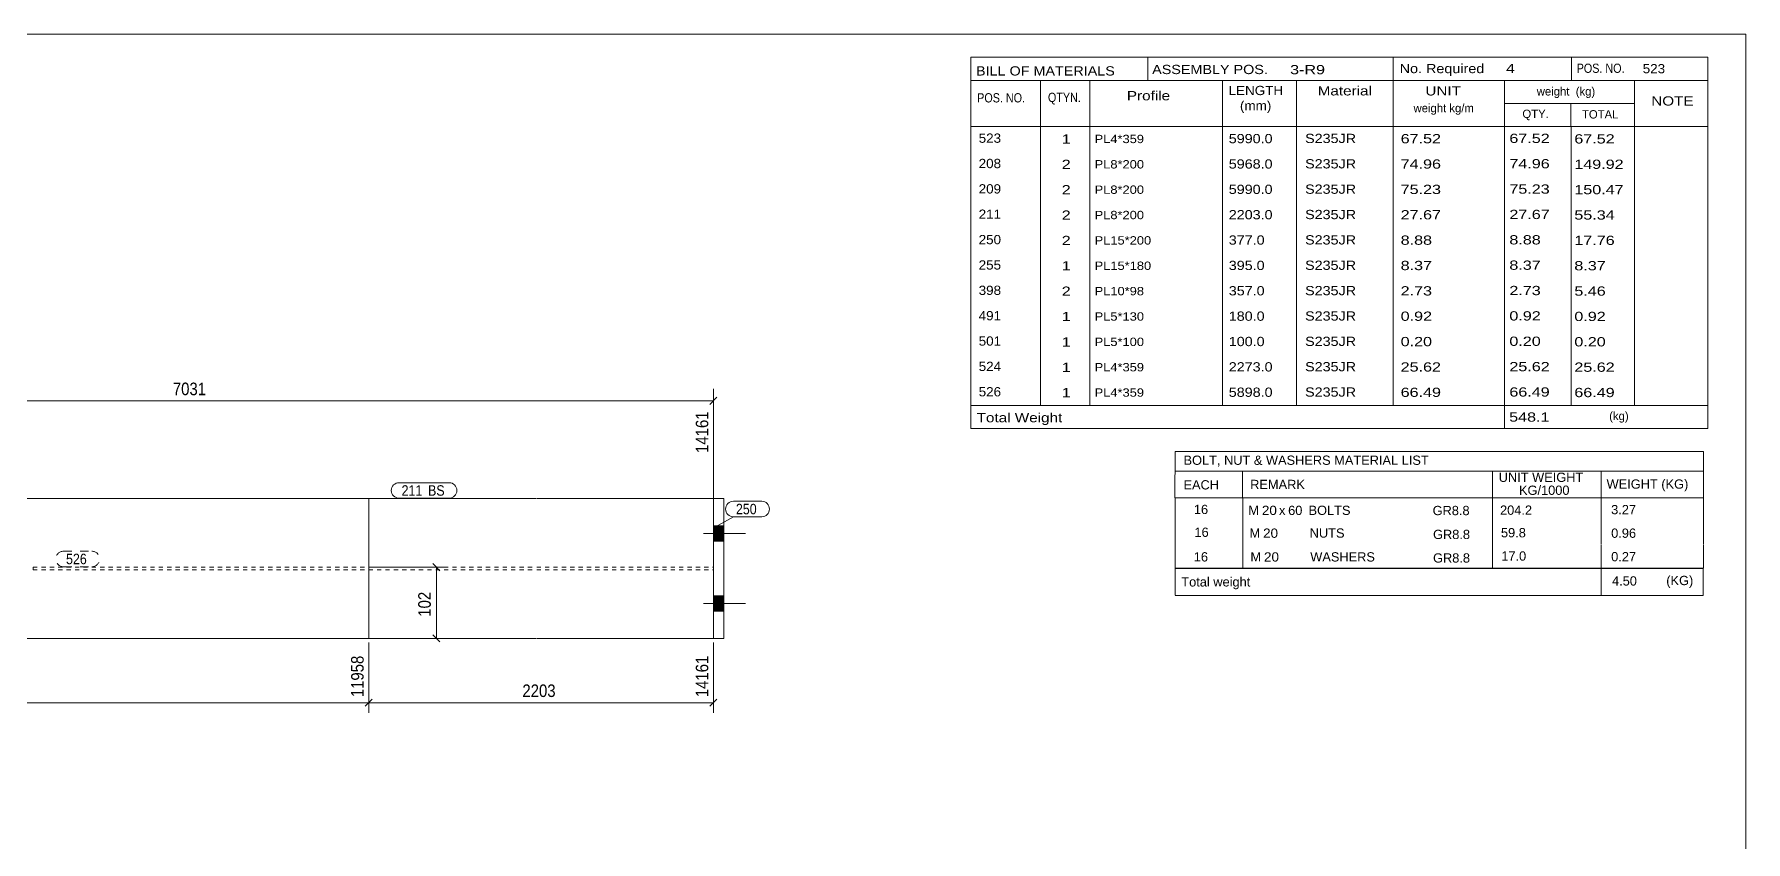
# Model space of a CAD drawing. Header units: millimetres. Extents: x 2 to 825, y 1 to 579.
# Drawn here: x 416.4 to 825, y 386.4 to 579 of the extents above; entities that cross this region are included whole.
import ezdxf

# ---------------------------------------------------------------- set-up
doc = ezdxf.new("R2010")
doc.units = ezdxf.units.MM
for name, pattern in [('XKITLINE00', [0]), ('XKITLINE01', [4, 1, -1, 1, -1]), ('XKITLINE02', [4, 2, -2])]:
    doc.linetypes.add(name, pattern=pattern)
for name, color, linetype, lineweight in [('Bolt', 3, 'Continuous', 0), ('Dimensions', 7, 'Continuous', 0), ('DrawingSheet', 5, 'Continuous', 0), ('OtherObjectType', 7, 'Continuous', 0), ('Part', 2, 'Continuous', 0), ('PartMark', 7, 'Continuous', 0)]:
    doc.layers.add(name, color=color, linetype=linetype, lineweight=lineweight)
doc.styles.add('ARIAL', font='ARIAL.TTF')
doc.styles.add('ARIAL_NARROW', font='ARIALN.TTF')

# ---------------------------------------------------------------- blocks, each defined once
blk = doc.blocks.new('*A26')
at = {"layer": 'Bolt'}
for points in [[(578.55, 461.72), (581.05, 461.72), (581.05, 458.05), (578.55, 458.05)], [(578.55, 461.72), (581.05, 461.72), (581.05, 458.05), (578.55, 458.05)], [(578.55, 461.72), (581.05, 461.72), (581.05, 458.05), (578.55, 458.05)], [(578.55, 461.72), (581.05, 461.72), (581.05, 458.05), (578.55, 458.05)], [(578.55, 445.05), (581.05, 445.05), (581.05, 441.38), (578.55, 441.38)], [(578.55, 445.05), (581.05, 445.05), (581.05, 441.38), (578.55, 441.38)], [(578.55, 445.05), (581.05, 445.05), (581.05, 441.38), (578.55, 441.38)], [(578.55, 445.05), (581.05, 445.05), (581.05, 441.38), (578.55, 441.38)]]:
    blk.add_hatch(color=3, dxfattribs=at).paths.add_polyline_path(points, flags=17)
at = {"layer": 'Bolt', "color": 3, "linetype": 'XKITLINE00', "lineweight": 0}
for p, q in [((581.05, 461.72), (578.55, 461.72)), ((581.05, 461.72), (578.55, 461.72)), ((581.05, 461.72), (578.55, 461.72)), ((581.05, 461.72), (578.55, 461.72)), ((586.22, 459.88), (576.22, 459.88)), ((586.22, 459.88), (576.22, 459.88)), ((586.22, 459.88), (576.22, 459.88)), ((586.22, 459.88), (576.22, 459.88)), ((581.05, 458.05), (578.55, 458.05)), ((581.05, 458.05), (578.55, 458.05)), ((581.05, 458.05), (578.55, 458.05)), ((581.05, 458.05), (578.55, 458.05)), ((586.22, 443.22), (576.22, 443.22)), ((586.22, 443.22), (576.22, 443.22)), ((586.22, 443.22), (576.22, 443.22)), ((586.22, 443.22), (576.22, 443.22)), ((581.05, 445.05), (578.55, 445.05)), ((581.05, 445.05), (578.55, 445.05)), ((581.05, 445.05), (578.55, 445.05)), ((581.05, 445.05), (578.55, 445.05)), ((581.05, 441.38), (578.55, 441.38)), ((581.05, 441.38), (578.55, 441.38)), ((581.05, 441.38), (578.55, 441.38)), ((581.05, 441.38), (578.55, 441.38))]:
    blk.add_line(p, q, dxfattribs=at)
blk = doc.blocks.new('*A36')
at = {"layer": 'Part', "color": 7, "linetype": 'XKITLINE01', "lineweight": 0}
for p, q in [((265.98, 468.22), (225.98, 468.22)), ((225.98, 468.22), (225.98, 434.88)), ((376.08, 468.22), (266.08, 468.22)), ((456.18, 468.22), (376.18, 468.22)), ((496.28, 468.22), (456.28, 468.22)), ((496.28, 434.88), (496.28, 468.22)), ((225.98, 434.88), (265.98, 434.88)), ((266.08, 434.88), (376.08, 434.88)), ((376.18, 434.88), (456.18, 434.88)), ((456.28, 434.88), (496.28, 434.88))]:
    blk.add_line(p, q, dxfattribs=at)
blk = doc.blocks.new('*A38')
at = {"layer": 'Part', "color": 7, "linetype": 'XKITLINE01', "lineweight": 0}
for p, q in [((536.28, 468.22), (496.28, 468.22)), ((496.28, 468.22), (496.28, 434.88)), ((578.55, 468.22), (536.38, 468.22)), ((578.55, 434.88), (578.55, 468.22)), ((496.28, 434.88), (536.28, 434.88)), ((536.38, 434.88), (578.55, 434.88))]:
    blk.add_line(p, q, dxfattribs=at)
blk = doc.blocks.new('*A39')
at = {"layer": 'Part', "color": 2, "linetype": 'XKITLINE00', "lineweight": 0}
for p, q in [((265.98, 468.22), (225.98, 468.22)), ((225.98, 468.22), (225.98, 434.88)), ((306.08, 468.22), (266.08, 468.22)), ((376.08, 468.22), (336.08, 468.22)), ((456.18, 468.22), (376.18, 468.22)), ((496.28, 468.22), (456.28, 468.22)), ((496.28, 434.88), (496.28, 468.22)), ((225.98, 434.88), (265.98, 434.88)), ((266.08, 434.88), (376.08, 434.88)), ((376.18, 434.88), (456.18, 434.88)), ((456.28, 434.88), (496.28, 434.88))]:
    blk.add_line(p, q, dxfattribs=at)
at = {"layer": 'Part', "color": 7, "linetype": 'XKITLINE01', "lineweight": 0}
blk.add_line((336.08, 468.22), (306.08, 468.22), dxfattribs=at)
blk = doc.blocks.new('*A40')
at = {"layer": 'Part', "color": 2, "linetype": 'XKITLINE00', "lineweight": 0}
for p, q in [((536.28, 468.22), (496.28, 468.22)), ((496.28, 468.22), (496.28, 434.88)), ((578.55, 468.22), (536.38, 468.22)), ((578.55, 434.88), (578.55, 468.22)), ((496.28, 434.88), (536.28, 434.88)), ((536.38, 434.88), (578.55, 434.88))]:
    blk.add_line(p, q, dxfattribs=at)
blk = doc.blocks.new('*A41')
at = {"layer": 'Part', "color": 7, "linetype": 'XKITLINE01', "lineweight": 0}
for p, q in [((416.18, 451.22), (416.18, 451.88)), ((416.18, 451.88), (456.18, 451.88)), ((416.18, 451.22), (456.18, 451.22)), ((456.28, 451.88), (536.28, 451.88)), ((456.28, 451.22), (536.28, 451.22)), ((536.38, 451.88), (578.55, 451.88)), ((536.38, 451.22), (578.55, 451.22)), ((578.55, 451.22), (578.55, 451.88))]:
    blk.add_line(p, q, dxfattribs=at)
blk = doc.blocks.new('*A42')
at = {"layer": 'Part', "color": 2, "linetype": 'XKITLINE00', "lineweight": 0}
for p, q in [((578.55, 468.22), (581.05, 468.22)), ((581.05, 468.22), (581.05, 434.88)), ((578.55, 434.88), (581.05, 434.88))]:
    blk.add_line(p, q, dxfattribs=at)
at = {"layer": 'Part', "color": 7, "linetype": 'XKITLINE01', "lineweight": 0}
blk.add_line((578.55, 468.22), (578.55, 434.88), dxfattribs=at)
blk = doc.blocks.new('*A54')
at = {"layer": 'DrawingSheet', "color": 5, "linetype": 'XKITLINE00', "lineweight": 0}
for p, q in [((825, 579), (5, 579)), ((825, 5), (825, 579))]:
    blk.add_line(p, q, dxfattribs=at)
blk = doc.blocks.new('*A55')
at = {"layer": 'OtherObjectType', "color": 7, "linetype": 'XKITLINE00', "lineweight": 0}
for p, q in [((688.76, 479.45), (688.75, 468.45)), ((688.76, 479.45), (814.88, 479.45)), ((814.88, 479.45), (814.88, 468.45)), ((688.75, 474.8), (814.88, 474.8)), ((704.87, 474.81), (704.87, 468.45)), ((764.57, 474.81), (764.57, 468.45)), ((790.47, 474.79), (790.47, 468.45)), ((688.76, 468.42), (688.76, 462.92)), ((688.77, 468.45), (814.88, 468.45)), ((704.92, 468.45), (704.92, 462.83)), ((764.57, 468.45), (764.57, 462.83)), ((790.5, 468.45), (790.5, 462.95)), ((814.88, 468.45), (814.88, 462.95)), ((688.79, 462.83), (688.79, 457.22)), ((704.95, 462.83), (704.95, 457.21)), ((764.57, 462.83), (764.57, 457.21)), ((790.5, 462.83), (790.5, 457.33)), ((814.88, 462.83), (814.88, 457.33)), ((688.79, 457.2), (688.79, 451.63)), ((704.95, 457.21), (704.95, 451.59)), ((764.57, 457.21), (764.57, 451.59)), ((790.5, 457.21), (790.5, 451.6)), ((814.88, 457.21), (814.88, 451.6)), ((814.88, 451.6), (688.75, 451.63)), ((688.78, 451.59), (688.78, 445.19)), ((688.85, 451.59), (814.87, 451.59)), ((790.5, 451.56), (790.5, 445.14)), ((814.87, 451.56), (814.87, 445.15)), ((688.77, 445.15), (814.87, 445.15))]:
    blk.add_line(p, q, dxfattribs=at)
at = {"layer": 'OtherObjectType', "color": 7, "style": 'ARIAL_NARROW'}
for s, width, p in [('BOLT, NUT & WASHERS MATERIAL LIST', 1.211571, (690.79, 476.29)), ('UNIT WEIGHT', 1.211571, (766.03, 472.22)), ('EACH', 1.211571, (690.78, 470.42)), ('REMARK', 1.211571, (706.7, 470.51)), (' KG/1000', 1.211571, (770.02, 469.13)), ('WEIGHT (KG)', 1.211571, (791.78, 470.6)), ('16', 1.211571, (693.26, 464.55)), ('M', 1.211571, (706.26, 464.35)), ('20', 1.275, (709.5, 464.33)), ('x', 1.211571, (713.58, 464.33)), ('60', 1.211571, (715.76, 464.32)), ('BOLTS', 1.211571, (720.63, 464.34)), ('GR8.8', 1.211571, (750.25, 464.29)), ('204.2', 1.211571, (766.34, 464.38)), ('3.27', 1.211571, (792.87, 464.51)), ('16', 1.211571, (693.4, 459.11)), ('M', 1.211571, (706.54, 458.91)), ('20', 1.275, (709.78, 458.89)), ('NUTS', 1.211571, (720.91, 458.91)), ('GR8.8', 1.211571, (750.35, 458.59)), ('59.8', 1.211571, (766.56, 459)), ('0.96', 1.211571, (792.87, 458.89)), ('16', 1.211571, (693.24, 453.24)), ('M', 1.211571, (706.76, 453.24)), ('20', 1.275, (710, 453.22)), ('WASHERS', 1.211571, (721.04, 453.23)), ('GR8.8', 1.211571, (750.35, 452.97)), ('17.0', 1.211571, (766.64, 453.44)), ('0.27', 1.211571, (792.87, 453.28)), ('Total weight', 1.211571, (690.26, 447.27)), ('4.50', 1.211571, (793.07, 447.5)), ('(KG)', 1.211571, (806.02, 447.6))]:
    blk.add_text(s, height=2.2, dxfattribs=dict(at, width=width)).set_placement(p)
blk = doc.blocks.new('*A60')
at = {"layer": 'OtherObjectType', "color": 7, "linetype": 'XKITLINE00', "lineweight": 0}
for p, q in [((639.98, 573.5), (815.98, 573.5)), ((639.98, 573.5), (639.98, 562.5)), ((682.26, 573.42), (682.26, 567.87)), ((740.85, 568), (740.85, 573.5)), ((783.43, 567.96), (783.43, 573.42)), ((815.98, 568), (815.98, 573.5)), ((639.98, 568), (815.98, 568)), ((656.64, 568), (656.64, 557)), ((668.4, 567.98), (668.4, 557.03)), ((700.12, 567.99), (700.13, 557)), ((717.78, 567.98), (717.78, 557)), ((740.85, 567.98), (740.85, 557)), ((767.43, 568), (767.43, 557)), ((798.42, 568), (798.42, 557)), ((815.98, 568), (815.98, 562.5)), ((639.98, 562.5), (639.98, 557)), ((767.45, 562.52), (798.45, 562.52)), ((783.28, 562.52), (783.28, 557)), ((815.98, 562.5), (815.98, 557)), ((639.98, 557), (815.98, 557)), ((639.98, 557), (639.98, 550.95)), ((656.63, 557), (656.63, 550.95)), ((668.44, 556.99), (668.44, 550.95)), ((700.12, 557), (700.11, 550.95)), ((717.79, 557), (717.79, 550.95)), ((740.87, 557), (740.87, 550.95)), ((767.44, 557), (767.44, 550.95)), ((783.33, 556.95), (783.33, 550.95)), ((798.43, 557), (798.43, 550.95)), ((815.98, 557), (815.98, 550.95)), ((639.98, 550.95), (639.98, 544.9)), ((656.63, 550.95), (656.63, 544.9)), ((668.44, 550.94), (668.44, 544.9)), ((700.12, 550.95), (700.11, 544.9)), ((717.79, 550.95), (717.79, 544.9)), ((740.87, 550.95), (740.87, 544.9)), ((767.44, 550.95), (767.44, 544.9)), ((783.33, 550.9), (783.33, 544.9)), ((798.43, 550.95), (798.43, 544.9)), ((815.98, 550.95), (815.98, 544.9)), ((639.98, 544.9), (639.98, 538.85)), ((656.63, 544.9), (656.63, 538.85)), ((668.44, 544.89), (668.44, 538.85)), ((700.12, 544.9), (700.11, 538.85)), ((717.79, 544.9), (717.79, 538.85)), ((740.87, 544.9), (740.87, 538.85)), ((767.44, 544.9), (767.44, 538.85)), ((783.33, 544.85), (783.33, 538.85)), ((798.43, 544.9), (798.43, 538.85)), ((815.98, 544.9), (815.98, 538.85)), ((639.98, 538.85), (639.98, 532.8)), ((656.63, 538.85), (656.63, 532.8)), ((668.44, 538.84), (668.44, 532.8)), ((700.12, 538.85), (700.11, 532.8)), ((717.79, 538.85), (717.79, 532.8)), ((740.87, 538.85), (740.87, 532.8)), ((767.44, 538.85), (767.44, 532.8)), ((783.33, 538.8), (783.33, 532.8)), ((798.43, 538.85), (798.43, 532.8)), ((815.98, 538.85), (815.98, 532.8)), ((639.98, 532.8), (639.98, 526.75)), ((656.63, 532.8), (656.63, 526.75)), ((668.44, 532.79), (668.44, 526.75)), ((700.12, 532.8), (700.11, 526.75)), ((717.79, 532.8), (717.79, 526.75)), ((740.87, 532.8), (740.87, 526.75)), ((767.44, 532.8), (767.44, 526.75)), ((783.33, 532.75), (783.33, 526.75)), ((798.43, 532.8), (798.43, 526.75)), ((815.98, 532.8), (815.98, 526.75)), ((639.98, 526.75), (639.98, 520.7)), ((656.63, 526.75), (656.63, 520.7)), ((668.44, 526.74), (668.44, 520.7)), ((700.12, 526.75), (700.11, 520.7)), ((717.79, 526.75), (717.79, 520.7)), ((740.87, 526.75), (740.87, 520.7)), ((767.44, 526.75), (767.44, 520.7)), ((783.33, 526.7), (783.33, 520.7)), ((798.43, 526.75), (798.43, 520.7)), ((815.98, 526.75), (815.98, 520.7)), ((639.98, 520.7), (639.98, 514.65)), ((656.63, 520.7), (656.63, 514.65)), ((668.44, 520.69), (668.44, 514.65)), ((700.12, 520.7), (700.11, 514.65)), ((717.79, 520.7), (717.79, 514.65)), ((740.87, 520.7), (740.87, 514.65)), ((767.44, 520.7), (767.44, 514.65)), ((783.33, 520.65), (783.33, 514.65)), ((798.43, 520.7), (798.43, 514.65)), ((815.98, 520.7), (815.98, 514.65)), ((639.98, 514.65), (639.98, 508.6)), ((656.63, 514.65), (656.63, 508.6)), ((668.44, 514.64), (668.44, 508.6)), ((700.12, 514.65), (700.11, 508.6)), ((717.79, 514.65), (717.79, 508.6)), ((740.87, 514.65), (740.87, 508.6)), ((767.44, 514.65), (767.44, 508.6)), ((783.33, 514.6), (783.33, 508.6)), ((798.43, 514.65), (798.43, 508.6)), ((815.98, 514.65), (815.98, 508.6)), ((639.98, 508.6), (639.98, 502.55)), ((656.63, 508.6), (656.63, 502.55)), ((668.44, 508.59), (668.44, 502.55)), ((700.12, 508.6), (700.11, 502.55)), ((717.79, 508.6), (717.79, 502.55)), ((740.87, 508.6), (740.87, 502.55)), ((767.44, 508.6), (767.44, 502.55)), ((783.33, 508.55), (783.33, 502.55)), ((798.43, 508.6), (798.43, 502.55)), ((815.98, 508.6), (815.98, 502.55)), ((639.98, 502.55), (639.98, 496.5)), ((656.63, 502.55), (656.63, 496.5)), ((668.44, 502.54), (668.44, 496.5)), ((700.12, 502.55), (700.11, 496.5)), ((717.79, 502.55), (717.79, 496.5)), ((740.87, 502.55), (740.87, 496.5)), ((767.44, 502.55), (767.44, 496.5)), ((798.43, 502.55), (798.43, 496.5)), ((815.98, 502.55), (815.98, 496.5)), ((783.33, 502.5), (783.33, 496.5)), ((639.98, 496.5), (639.98, 490.45)), ((656.63, 496.5), (656.63, 490.45)), ((668.44, 496.49), (668.44, 490.45)), ((700.12, 496.5), (700.11, 490.45)), ((717.79, 496.5), (717.79, 490.45)), ((740.87, 496.5), (740.87, 490.45)), ((767.44, 496.5), (767.44, 490.45)), ((783.33, 496.45), (783.33, 490.45)), ((798.43, 496.5), (798.43, 490.45)), ((815.98, 496.5), (815.98, 490.45)), ((639.98, 490.45), (815.98, 490.45)), ((639.98, 490.45), (639.98, 484.95)), ((767.44, 490.45), (767.44, 484.95)), ((815.98, 490.45), (815.98, 484.95)), ((639.98, 484.95), (815.98, 484.95))]:
    blk.add_line(p, q, dxfattribs=at)
at = {"layer": 'OtherObjectType', "color": 7, "style": 'ARIAL_NARROW'}
for s, height, width, p in [('No. Required', 2.2, 1.36, (742.39, 569.72)), ('POS. NO.', 2.2, 1.02, (784.63, 569.79)), ('BILL OF MATERIALS', 2.2, 1.36, (641.25, 569.16)), ('ASSEMBLY POS.', 2.2, 1.36, (683.3, 569.5)), ('3-R9', 2.2, 1.525501, (716.23, 569.46)), ('4', 2.2, 1.525501, (767.75, 569.72)), ('523', 2.2, 1.270501, (800.4, 569.69)), ('POS. NO.', 2.2, 1.02, (641.53, 562.74)), ('QTYN.', 2.2, 1.02, (658.42, 562.84)), ('Profile', 2.2, 1.445, (677.26, 563.25)), ('LENGTH', 2.2, 1.275, (701.54, 564.49)), ('Material', 2.2, 1.445, (722.81, 564.41)), ('UNIT', 2.2, 1.445, (748.52, 564.4)), ('weight  (kg)', 1.98, 1.19, (775.11, 564.39)), ('NOTE', 2.2, 1.445, (802.44, 561.99)), ('(mm)', 2.2, 1.275, (704.26, 560.86)), ('weight kg/m', 1.98, 1.19, (745.69, 560.4)), ('QTY.', 1.98, 1.19, (771.68, 559.03)), ('TOTAL', 1.98, 1.19, (785.9, 558.91)), ('523', 2.2, 1.270501, (641.89, 553.12)), ('1', 2.2, 1.525501, (661.71, 552.91)), ('PL4*359', 1.98, 1.355501, (669.56, 553.04)), ('5990.0', 2.2, 1.355501, (701.59, 553.01)), ('S235JR', 2.2, 1.355501, (719.81, 553.05)), ('67.52', 2.2, 1.525501, (742.62, 552.99)), ('67.52', 2.2, 1.525501, (768.57, 553.07)), ('67.52', 2.2, 1.525501, (784.08, 552.94)), ('208', 2.2, 1.270501, (641.89, 547.07)), ('2', 2.2, 1.525501, (661.71, 546.86)), ('PL8*200', 1.98, 1.355501, (669.56, 546.99)), ('5968.0', 2.2, 1.355501, (701.59, 546.96)), ('S235JR', 2.2, 1.355501, (719.81, 547)), ('74.96', 2.2, 1.525501, (742.62, 546.94)), ('74.96', 2.2, 1.525501, (768.57, 547.02)), ('149.92', 2.2, 1.525501, (784.08, 546.89)), ('209', 2.2, 1.270501, (641.89, 541.02)), ('2', 2.2, 1.525501, (661.71, 540.81)), ('PL8*200', 1.98, 1.355501, (669.56, 540.94)), ('5990.0', 2.2, 1.355501, (701.59, 540.91)), ('S235JR', 2.2, 1.355501, (719.81, 540.95)), ('75.23', 2.2, 1.525501, (742.62, 540.89)), ('75.23', 2.2, 1.525501, (768.57, 540.97)), ('150.47', 2.2, 1.525501, (784.08, 540.84)), ('211', 2.2, 1.270501, (641.89, 534.97)), ('2', 2.2, 1.525501, (661.71, 534.76)), ('PL8*200', 1.98, 1.355501, (669.56, 534.89)), ('2203.0', 2.2, 1.355501, (701.59, 534.86)), ('S235JR', 2.2, 1.355501, (719.81, 534.9)), ('27.67', 2.2, 1.525501, (742.62, 534.84)), ('27.67', 2.2, 1.525501, (768.57, 534.92)), ('55.34', 2.2, 1.525501, (784.08, 534.79)), ('250', 2.2, 1.270501, (641.89, 528.92)), ('2', 2.2, 1.525501, (661.71, 528.71)), ('PL15*200', 1.98, 1.355501, (669.56, 528.84)), ('377.0', 2.2, 1.355501, (701.59, 528.81)), ('S235JR', 2.2, 1.355501, (719.81, 528.85)), ('8.88', 2.2, 1.525501, (742.62, 528.79)), ('8.88', 2.2, 1.525501, (768.57, 528.87)), ('17.76', 2.2, 1.525501, (784.08, 528.74)), ('255', 2.2, 1.270501, (641.89, 522.87)), ('1', 2.2, 1.525501, (661.71, 522.66)), ('PL15*180', 1.98, 1.355501, (669.56, 522.79)), ('395.0', 2.2, 1.355501, (701.59, 522.76)), ('S235JR', 2.2, 1.355501, (719.81, 522.8)), ('8.37', 2.2, 1.525501, (742.62, 522.74)), ('8.37', 2.2, 1.525501, (768.57, 522.82)), ('8.37', 2.2, 1.525501, (784.08, 522.69)), ('398', 2.2, 1.270501, (641.89, 516.82)), ('357.0', 2.2, 1.355501, (701.59, 516.71)), ('S235JR', 2.2, 1.355501, (719.81, 516.75)), ('2.73', 2.2, 1.525501, (742.62, 516.69)), ('2.73', 2.2, 1.525501, (768.57, 516.77)), ('5.46', 2.2, 1.525501, (784.08, 516.64)), ('2', 2.2, 1.525501, (661.71, 516.61)), ('PL10*98', 1.98, 1.355501, (669.56, 516.74)), ('491', 2.2, 1.270501, (641.89, 510.77)), ('1', 2.2, 1.525501, (661.71, 510.56)), ('PL5*130', 1.98, 1.355501, (669.56, 510.69)), ('180.0', 2.2, 1.355501, (701.59, 510.66)), ('S235JR', 2.2, 1.355501, (719.81, 510.7)), ('0.92', 2.2, 1.525501, (742.62, 510.64)), ('0.92', 2.2, 1.525501, (768.57, 510.72)), ('0.92', 2.2, 1.525501, (784.08, 510.59)), ('501', 2.2, 1.270501, (641.89, 504.72)), ('1', 2.2, 1.525501, (661.71, 504.51)), ('PL5*100', 1.98, 1.355501, (669.56, 504.64)), ('100.0', 2.2, 1.355501, (701.59, 504.61)), ('S235JR', 2.2, 1.355501, (719.81, 504.65)), ('0.20', 2.2, 1.525501, (742.62, 504.59)), ('0.20', 2.2, 1.525501, (768.57, 504.67)), ('0.20', 2.2, 1.525501, (784.08, 504.54)), ('524', 2.2, 1.270501, (641.89, 498.67)), ('1', 2.2, 1.525501, (661.71, 498.46)), ('PL4*359', 1.98, 1.355501, (669.56, 498.59)), ('2273.0', 2.2, 1.355501, (701.59, 498.56)), ('S235JR', 2.2, 1.355501, (719.81, 498.6)), ('25.62', 2.2, 1.525501, (742.62, 498.54)), ('25.62', 2.2, 1.525501, (768.57, 498.62)), ('25.62', 2.2, 1.525501, (784.08, 498.49)), ('526', 2.2, 1.270501, (641.89, 492.62)), ('1', 2.2, 1.525501, (661.71, 492.41)), ('PL4*359', 1.98, 1.355501, (669.56, 492.54)), ('5898.0', 2.2, 1.355501, (701.59, 492.51)), ('S235JR', 2.2, 1.355501, (719.81, 492.55)), ('66.49', 2.2, 1.525501, (742.62, 492.49)), ('66.49', 2.2, 1.525501, (768.57, 492.57)), ('66.49', 2.2, 1.525501, (784.08, 492.44)), ('Total Weight', 2.2, 1.445, (641.4, 486.44)), ('548.1', 2.2, 1.525501, (768.52, 486.59)), ('(kg)', 1.98, 1.19, (792.4, 486.96))]:
    blk.add_text(s, height=height, dxfattribs=dict(at, width=width)).set_placement(p)
blk = doc.blocks.new('*A107')
at = {"layer": 'Dimensions', "color": 7, "linetype": 'XKITLINE00', "lineweight": 0}
for p, q in [((329.42, 476.88), (329.42, 494.4)), ((578.55, 467.16), (578.55, 494.4)), ((330.27, 492.4), (328.57, 490.7)), ((329.42, 491.55), (578.55, 491.55)), ((579.4, 492.4), (577.7, 490.7))]:
    blk.add_line(p, q, dxfattribs=at)
at = {"layer": 'Dimensions', "color": 3}
for p in [(329.42, 491.55), (578.55, 491.55)]:
    blk.add_point(p, dxfattribs=at)
at = {"layer": 'Dimensions', "color": 3, "style": 'ARIAL', "width": 0.85}
blk.add_text('7031', height=3, dxfattribs=at).set_placement((449.53, 492.9))
blk.add_text('14161', height=3, rotation=90.0002, dxfattribs=at).set_placement((577.35, 479.12))
blk = doc.blocks.new('*A109')
at = {"layer": 'Dimensions', "color": 7, "linetype": 'XKITLINE00', "lineweight": 0}
for p, q in [((225.98, 433.88), (225.98, 417.15)), ((496.28, 433.88), (496.28, 417.15)), ((226.83, 420.4), (225.13, 418.7)), ((225.98, 419.55), (496.28, 419.55)), ((497.13, 420.4), (495.43, 418.7))]:
    blk.add_line(p, q, dxfattribs=at)
at = {"layer": 'Dimensions', "color": 3}
for p in [(225.98, 419.55), (496.28, 419.55)]:
    blk.add_point(p, dxfattribs=at)
at = {"layer": 'Dimensions', "color": 3, "style": 'ARIAL', "width": 0.85}
blk.add_text('11958', height=3, rotation=90.0002, dxfattribs=at).set_placement((495.08, 420.85))
blk.add_text('5990', height=3, dxfattribs=at).set_placement((356.68, 420.9))
blk = doc.blocks.new('*A110')
at = {"layer": 'Dimensions', "color": 7, "linetype": 'XKITLINE00', "lineweight": 0}
for p, q in [((496.28, 433.88), (496.28, 417.15)), ((578.55, 433.88), (578.55, 417.15)), ((497.13, 420.4), (495.43, 418.7)), ((496.28, 419.55), (578.55, 419.55)), ((579.4, 420.4), (577.7, 418.7))]:
    blk.add_line(p, q, dxfattribs=at)
at = {"layer": 'Dimensions', "color": 3}
for p in [(496.28, 419.55), (578.55, 419.55)]:
    blk.add_point(p, dxfattribs=at)
at = {"layer": 'Dimensions', "color": 3, "style": 'ARIAL', "width": 0.85}
blk.add_text('14161', height=3, rotation=90.0002, dxfattribs=at).set_placement((577.35, 420.85))
blk.add_text('2203', height=3, dxfattribs=at).set_placement((532.97, 420.9))
blk = doc.blocks.new('*A112')
at = {"layer": 'Dimensions', "color": 7, "linetype": 'XKITLINE00', "lineweight": 0}
for p, q in [((497.28, 451.88), (514.85, 451.88)), ((511.6, 452.73), (513.3, 451.03)), ((512.45, 434.88), (512.45, 451.88)), ((497.28, 434.88), (514.85, 434.88)), ((511.6, 435.73), (513.3, 434.03))]:
    blk.add_line(p, q, dxfattribs=at)
at = {"layer": 'Dimensions', "color": 3}
for p in [(512.45, 451.88), (512.45, 434.88)]:
    blk.add_point(p, dxfattribs=at)
at = {"layer": 'Dimensions', "color": 3, "style": 'ARIAL', "width": 0.85}
blk.add_text('102', height=3, rotation=90.0002, dxfattribs=at).set_placement((511.1, 440.05))
blk = doc.blocks.new('*A116')
at = {"layer": 'PartMark', "color": 7, "linetype": 'XKITLINE00', "lineweight": 0}
for p, q in [((583.34, 467.59), (590.1, 467.59)), ((579.1, 461.5), (583.34, 463.89)), ((583.34, 463.89), (590.1, 463.89))]:
    blk.add_line(p, q, dxfattribs=at)
for centre, start, end in [((583.34, 465.74), 90, 270), ((590.1, 465.74), 270, 90)]:
    blk.add_arc(centre, 1.85, start, end, dxfattribs=at)
at = {"layer": 'PartMark', "color": 3, "style": 'ARIAL', "width": 0.85}
blk.add_text('250', height=2.5, dxfattribs=at).set_placement((583.94, 464.49))
blk = doc.blocks.new('*A117')
at = {"layer": 'PartMark', "color": 7, "linetype": 'XKITLINE02', "lineweight": 0}
for p, q in [((423.43, 455.68), (430.2, 455.68)), ((423.43, 451.98), (430.2, 451.98))]:
    blk.add_line(p, q, dxfattribs=at)
for centre, start, end in [((423.43, 453.83), 90, 270), ((430.2, 453.83), 270, 90)]:
    blk.add_arc(centre, 1.85, start, end, dxfattribs=at)
at = {"layer": 'PartMark', "color": 3, "style": 'ARIAL', "width": 0.85}
blk.add_text('526', height=2.5, dxfattribs=at).set_placement((424.03, 452.58))
blk = doc.blocks.new('*A125')
at = {"layer": 'PartMark', "color": 7, "linetype": 'XKITLINE00', "lineweight": 0}
for p, q in [((503.53, 472.02), (515.49, 472.02)), ((503.53, 468.32), (515.49, 468.32))]:
    blk.add_line(p, q, dxfattribs=at)
for centre, start, end in [((503.53, 470.17), 90, 270), ((515.49, 470.17), 270, 90)]:
    blk.add_arc(centre, 1.85, start, end, dxfattribs=at)
at = {"layer": 'PartMark', "color": 3, "style": 'ARIAL', "width": 0.85}
for s, p in [('211', (504.13, 468.92)), ('BS', (510.45, 468.92))]:
    blk.add_text(s, height=2.5, dxfattribs=at).set_placement(p)

msp = doc.modelspace()

# ---------------------------------------------------------------- block references
at = {"lineweight": 0}
for name in ['*A54', '*A60', '*A107', '*A55', '*A125', '*A36', '*A39', '*A38', '*A40', '*A42', '*A116', '*A26', '*A117', '*A41', '*A112', '*A109', '*A110']:
    msp.add_blockref(name, (0, 0), dxfattribs=at)

doc.saveas('drawing.dxf')
